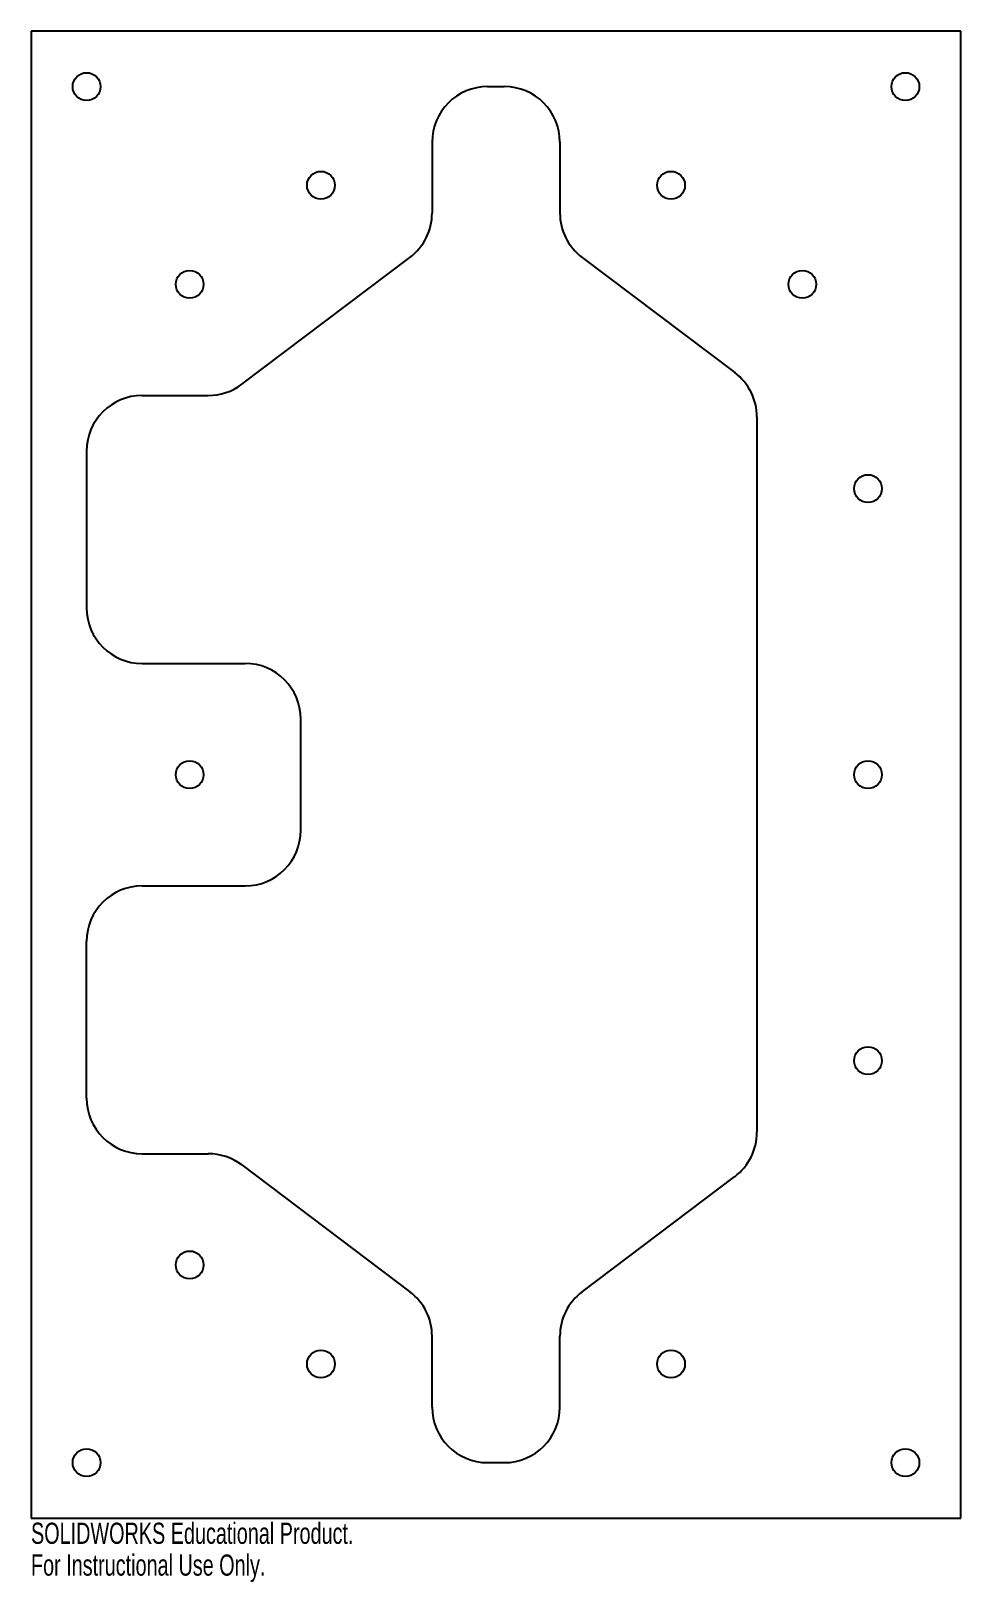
# Model space of a CAD drawing. Header units: inches. Extents: x 0 to 8.4, y -13.9 to 0.
import ezdxf

# ---------------------------------------------------------------- set-up
doc = ezdxf.new("R2010")
doc.units = ezdxf.units.IN
doc.header["$MEASUREMENT"] = 0
doc.styles.add('SLDTEXTSTYLE0', font='TXT', dxfattribs={"width": 0.7})

msp = doc.modelspace()

# ---------------------------------------------------------------- linework, layer by layer
at = {"color": 7, "linetype": 'Continuous', "lineweight": 25}
for p, q in [((0, 0), (0, -13.375)), ((8.366, 0), (0, 0)), ((8.366, -13.375), (8.366, 0)), ((4.108, -0.5), (4.258, -0.5)), ((3.608, -1), (3.608, -1.637)), ((4.758, -1), (4.758, -1.637)), ((1.896, -3.177), (3.409, -2.036)), ((4.957, -2.036), (6.331, -3.072)), ((1, -3.278), (1.595, -3.278)), ((6.53, -3.471), (6.53, -9.904)), ((0.5, -3.778), (0.5, -5.188)), ((1, -5.688), (1.927, -5.688)), ((2.427, -7.188), (2.427, -6.188)), ((1, -7.688), (1.927, -7.688)), ((0.5, -9.597), (0.5, -8.188)), ((1, -10.097), (1.595, -10.097)), ((1.896, -10.198), (3.409, -11.339)), ((4.957, -11.339), (6.331, -10.303)), ((3.608, -12.375), (3.608, -11.738)), ((4.758, -12.375), (4.758, -11.738)), ((4.108, -12.875), (4.258, -12.875)), ((0, -13.375), (8.366, -13.375))]:
    msp.add_line(p, q, dxfattribs=at)
for centre in [(0.5, -0.5), (7.866, -0.5), (2.608, -1.387), (5.758, -1.387), (1.427, -2.278), (6.939, -2.278), (7.53, -4.115), (1.427, -6.688), (7.53, -6.688), (7.53, -9.26), (1.427, -11.097), (2.608, -11.988), (5.758, -11.988), (0.5, -12.875), (7.866, -12.875)]:
    msp.add_circle(centre, 0.125, dxfattribs=at)
for centre, start, end in [((4.108, -1), 90, 180), ((4.258, -1), 0, 90), ((3.108, -1.637), 307.0163, 0), ((5.258, -1.637), 180, 232.9837), ((1.595, -2.778), 270, 307.0163), ((6.03, -3.471), 0, 52.9837), ((1, -3.778), 90, 180), ((1, -5.188), 180, 270), ((1.927, -6.188), 0, 90), ((1.927, -7.188), 270, 0), ((1, -8.188), 90, 180), ((1, -9.597), 180, 270), ((6.03, -9.904), 307.0163, 0), ((1.595, -10.597), 52.9837, 90), ((3.108, -11.738), 0, 52.9837), ((5.258, -11.738), 127.0163, 180), ((4.108, -12.375), 180, 270), ((4.258, -12.375), 270, 0)]:
    msp.add_arc(centre, 0.5, start, end, dxfattribs=at)

# ---------------------------------------------------------------- texts
at = {"color": 7, "linetype": 'Continuous', "char_height": 0.1903, "attachment_point": 1, "style": 'SLDTEXTSTYLE0'}
for s, insert in [('SOLIDWORKS Educational Product.', (0, -13.415)), ('For Instructional Use Only.', (0, -13.701))]:
    msp.add_mtext(s, dxfattribs=dict(at, insert=insert))

doc.saveas('drawing.dxf')
